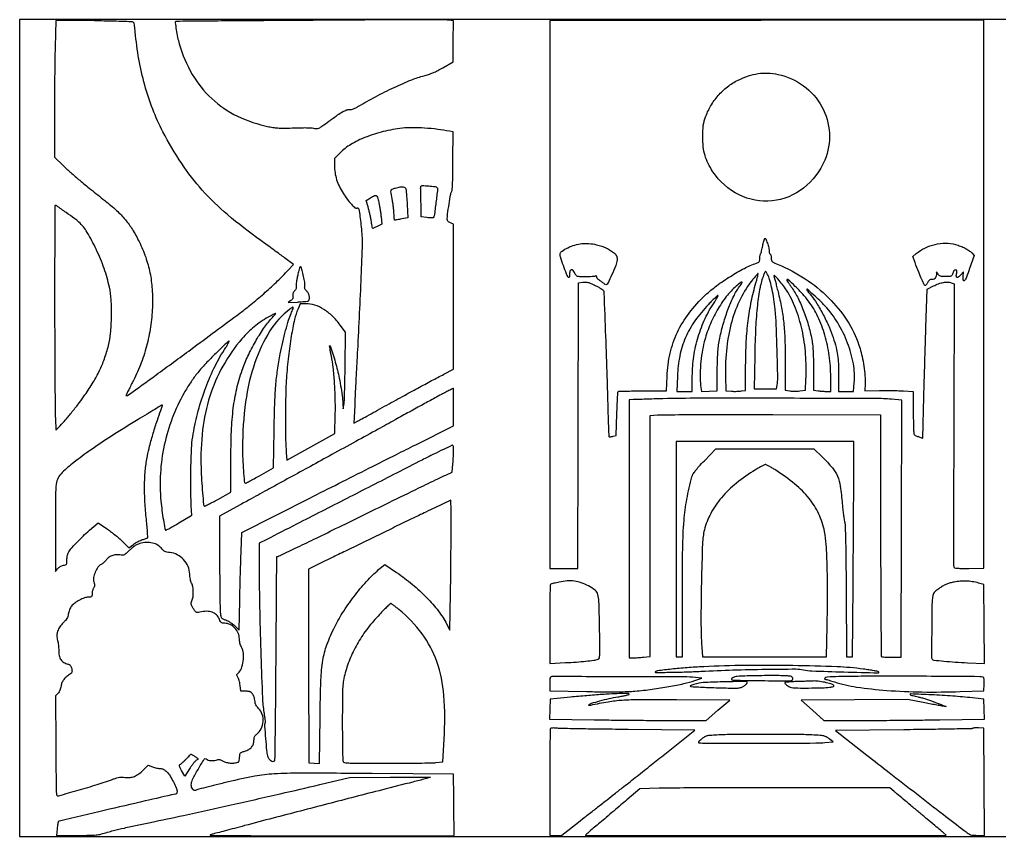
# Model space of a CAD drawing. Header units: millimetres. Extents: x 8 to 202, y 10 to 284.
# Drawn here: x 12.5 to 84.4, y 148 to 208 of the extents above; entities that cross this region are included whole.
import ezdxf

# ---------------------------------------------------------------- set-up
doc = ezdxf.new("R2010")
doc.units = ezdxf.units.MM
doc.layers.add('CUT', color=1, linetype='Continuous')
doc.layers.add('ENGRAVE', color=7, linetype='Continuous')

msp = doc.modelspace()

# ---------------------------------------------------------------- linework, layer by layer
at = {"layer": 'CUT'}
msp.add_lwpolyline([(12.5, 148), (122.5, 148), (122.5, 208), (12.5, 208)], close=True, dxfattribs=at)
at = {"layer": 'ENGRAVE'}
for points in [[(15.108, 205.965, 0.002771), (15.089, 204.994, 0.001126), (15.073, 203.672, 0.001114), (15.061, 202.25, 0.00142), (15.058, 200.939), (15.058, 197.893), (15.691, 197.288, 0.009164), (16.264, 196.76, 0.006753), (16.916, 196.196, 0.005422), (17.717, 195.538, 0.002629), (18.754, 194.713, -0.018341), (19.624, 193.975, -0.033674), (20.266, 193.303, -0.035883), (20.786, 192.582, -0.024323), (21.274, 191.696, -0.029431), (21.758, 190.54, -0.034658), (22.072, 189.396, -0.033732), (22.231, 188.194, -0.025492), (22.249, 186.862, -0.027977), (22.113, 185.424, -0.027638), (21.818, 184.005, -0.027691), (21.369, 182.629, -0.028346), (20.773, 181.323, 0.003344), (20.586, 180.961, 0.005737), (20.435, 180.656, 0.001493), (20.31, 180.394, 0.550497), (20.319, 180.379, 0.157768), (20.497, 180.436, 0.000454), (22.525, 181.904, 0.002187), (25.075, 183.772, 0.000793), (28.677, 186.443, 0.011796), (29.596, 187.161, 0.009746), (30.542, 187.968, 0.009855), (31.442, 188.799, 0.013262), (32.221, 189.588), (32.618, 190.012), (31.952, 190.505, 0.001521), (31.621, 190.747, 0.000594), (31.164, 191.08, 0.000588), (30.668, 191.439, 0.000731), (30.205, 191.772, -0.020015), (27.769, 193.673, -0.033933), (25.914, 195.474, -0.036224), (24.403, 197.421, -0.027155), (23.023, 199.758, -0.027431), (22.276, 201.413, -0.024969), (21.687, 203.191, -0.024047), (21.261, 205.087, -0.021354), (20.997, 207.091, 0.00784), (20.973, 207.322, 0.010287), (20.944, 207.533, 0.008039), (20.913, 207.707, 0.090492), (20.887, 207.772, 0.243459), (20.801, 207.824, 0.003949), (20.223, 207.855, 0.00656), (19.388, 207.883, 0.001552), (17.994, 207.906), (15.159, 207.945)], [(30.748, 207.921, 0.000204), (28.157, 207.903, 0.000338), (25.971, 207.885, 0.00001), (23.992, 207.868, 0.114262), (23.966, 207.861, 0.321038), (23.925, 207.784, 0.004727), (24.004, 207.243, 0.012649), (24.105, 206.691, 0.019275), (24.223, 206.218, 0.061248), (25.183, 203.975, 0.074488), (26.611, 202.194, 0.074557), (28.497, 200.91, 0.061508), (30.804, 200.131, 0.018841), (31.185, 200.067, 0.02061), (31.559, 200.035, 0.015324), (32.015, 200.028, 0.005144), (32.682, 200.046, -0.005153), (33.227, 200.06, -0.009999), (33.662, 200.058, -0.010329), (33.995, 200.044, -0.067644), (34.158, 200.01, 0.099513), (34.32, 199.988, 0.100794), (34.477, 200.03, 0.03928), (34.703, 200.166, 0.003873), (35.216, 200.539, -0.005701), (35.856, 200.999, -0.026554), (36.241, 201.241, -0.047658), (36.516, 201.361, -0.095573), (36.751, 201.39, 0.08039), (36.863, 201.401, 0.026661), (37.022, 201.452, 0.024659), (37.201, 201.53, 0.020335), (37.385, 201.631, -0.014707), (38.635, 202.335, -0.011875), (40.017, 203.02, -0.011766), (41.302, 203.582, -0.037238), (42.196, 203.873, 0.021385), (42.523, 203.968, 0.019078), (42.854, 204.095, 0.017502), (43.201, 204.257, 0.012632), (43.577, 204.46), (44.329, 204.894), (44.349, 206.398), (44.37, 207.902), (44.013, 207.951, 0.033559), (43.533, 207.984, 0.001067), (41.583, 207.984, 0.001), (38.321, 207.97, 0.000107)], [(65.563, 207.943), (51.426, 207.923), (51.426, 187.801), (51.426, 167.679), (52.462, 167.68), (53.497, 167.68), (53.517, 176.734, 0.000031), (53.524, 180.306, 0.000042), (53.53, 183.549, 0.000029), (53.535, 186.269, 0.00043), (53.536, 187.221), (53.536, 188.653), (53.863, 188.702, -0.041787), (54.06, 188.715, -0.05746), (54.236, 188.692, -0.039808), (54.445, 188.621, -0.010293), (54.769, 188.473, -0.010084), (54.993, 188.36, -0.014426), (55.186, 188.25, -0.010241), (55.34, 188.152, -0.171367), (55.376, 188.104, -0.066966), (55.407, 187.924, -0.00011), (55.525, 184.736, -0.001007), (55.628, 181.766, -0.002158), (55.693, 179.475, 0.002082), (55.716, 178.671, 0.003407), (55.742, 177.99, 0.000537), (55.771, 177.388, 0.263812), (55.79, 177.357, 0.142176), (55.821, 177.351, 0.015821), (55.893, 177.358, 0.018239), (55.98, 177.374, 0.013823), (56.075, 177.396), (56.312, 177.461), (56.361, 179.046, -0.002641), (56.383, 179.657, -0.004211), (56.41, 180.18, -0.001033), (56.437, 180.635, -0.183304), (56.457, 180.678, -0.190928), (56.5, 180.696, -0.000886), (57.003, 180.71, -0.003952), (57.577, 180.72, -0.002466), (58.25, 180.722), (59.998, 180.721), (60.044, 181.796, -0.04582), (60.273, 183.496, -0.053718), (60.804, 185.031, -0.052866), (61.659, 186.438, -0.042234), (62.85, 187.754, -0.028059), (63.684, 188.448, -0.019722), (64.692, 189.136, -0.019956), (65.721, 189.725, -0.036045), (66.611, 190.109, 0.03664), (66.734, 190.162, 0.112676), (66.803, 190.221, 0.118195), (66.837, 190.301, 0.042392), (66.848, 190.427, -0.025034), (66.853, 190.527, -0.020707), (66.868, 190.632, -0.021199), (66.89, 190.728, -0.051339), (66.916, 190.795, 0.046212), (66.947, 190.874, 0.008716), (66.989, 191.023, 0.009249), (67.031, 191.2, 0.00836), (67.068, 191.384, -0.011196), (67.106, 191.563, -0.014494), (67.148, 191.726, -0.012203), (67.191, 191.859, -0.113218), (67.223, 191.909, -0.535249), (67.289, 191.896, -0.015868), (67.408, 191.579, -0.022484), (67.508, 191.234, -0.059324), (67.538, 190.979, 0.044775), (67.544, 190.915, 0.045336), (67.561, 190.854, 0.049408), (67.586, 190.804, 0.115396), (67.615, 190.775, -0.15545), (67.645, 190.74, -0.037151), (67.669, 190.668, -0.034666), (67.686, 190.576, -0.028311), (67.692, 190.477, 0.08261), (67.718, 190.321, 0.146968), (67.793, 190.216, 0.057002), (67.963, 190.113, 0.00468), (68.438, 189.901, -0.047844), (70.414, 188.804, -0.05165), (72.091, 187.376, -0.053826), (73.382, 185.695, -0.061633), (74.215, 183.849, -0.025045), (74.365, 183.263, -0.014227), (74.491, 182.541, -0.014227), (74.574, 181.824, -0.029354), (74.59, 181.261), (74.574, 180.724), (75.64, 180.75, -0.005526), (76.101, 180.756, -0.004279), (76.602, 180.753, -0.004327), (77.07, 180.742, -0.01038), (77.417, 180.723), (78.127, 180.671), (78.127, 179.11, 0.002964), (78.131, 178.347, 0.011796), (78.148, 177.879, 0.011523), (78.173, 177.567, 0.22778), (78.223, 177.487, 0.045672), (78.328, 177.433, 0.006584), (78.553, 177.344, 0.001865), (78.8, 177.252, 0.387288), (78.822, 177.261, 0.105322), (78.824, 177.27, 0.000007), (78.845, 178.046, 0.00027), (78.867, 178.902, 0.000163), (78.892, 179.918, -0.000828), (78.925, 181.135, -0.000462), (78.968, 182.616, -0.000461), (79.014, 184.114, -0.000749), (79.056, 185.386), (79.154, 188.208), (79.604, 188.432, -0.028964), (79.987, 188.597, -0.041557), (80.344, 188.694, -0.048641), (80.657, 188.72, -0.088057), (80.91, 188.672), (81.122, 188.591), (81.097, 178.251, 0.000249), (81.09, 174.278, 0.000408), (81.088, 170.914, 0.000029), (81.088, 167.89, 0.058022), (81.1, 167.795, 0.272771), (81.158, 167.735, 0.044533), (81.325, 167.703, 0.022289), (81.624, 167.688, 0.003455), (82.216, 167.688), (83.306, 167.697), (83.306, 187.829), (83.306, 207.962), (81.503, 207.963, 0.000406), (80.26, 207.962, 0.000019), (76.076, 207.957, 0.000032), (71.109, 207.951, 0.000023)], [(68.19, 203.97, -0.108229), (70.063, 203.135, -0.109335), (71.407, 201.596, -0.110916), (71.964, 199.653, -0.114153), (71.628, 197.68, -0.127103), (70.065, 195.621, -0.142212), (67.764, 194.685, -0.143295), (65.333, 195.129, -0.129664), (63.413, 196.825, -0.031896), (63.058, 197.436, -0.045478), (62.831, 198.02, -0.04391), (62.708, 198.651, -0.027193), (62.67, 199.407, -0.008178), (62.68, 199.882, -0.022928), (62.707, 200.214, -0.029252), (62.76, 200.493, -0.022934), (62.848, 200.788, -0.047618), (63.245, 201.647, -0.047482), (63.797, 202.416, -0.047975), (64.478, 203.06, -0.050832), (65.257, 203.548, -0.032918), (66.013, 203.862, -0.046123), (66.723, 204.032, -0.047712), (67.434, 204.065, -0.038915)], [(40.607, 200.02, 0.030367), (39.204, 199.772, 0.035507), (37.914, 199.363, 0.039016), (36.824, 198.828, 0.065662), (36.023, 198.2), (35.62, 197.789), (35.62, 197.263, 0.03935), (35.661, 196.751, 0.036632), (35.781, 196.239, 0.035541), (35.979, 195.736, 0.032408), (36.252, 195.249, 0.016013), (36.568, 194.794, 0.026339), (36.867, 194.433, 0.02498), (37.123, 194.182, 0.280112), (37.258, 194.157, -0.103991), (37.302, 194.164, -0.098979), (37.346, 194.153, -0.096704), (37.384, 194.126, -0.094297), (37.408, 194.086, -0.060181), (37.442, 193.951, -0.001984), (37.51, 193.398, -0.003969), (37.579, 192.772, -0.003496), (37.642, 192.118, -0.031085), (37.656, 191.551, -0.000881), (37.564, 189.121, -0.001927), (37.447, 186.434, -0.001862), (37.308, 183.716, 0.000614), (37.246, 182.564, 0.000575), (37.186, 181.385, 0.000572), (37.135, 180.339, 0.001969), (37.105, 179.66), (37.054, 178.367), (37.315, 178.502, 0.006222), (37.49, 178.595, 0.000379), (38.007, 178.878, 0.000566), (38.623, 179.217, 0.000418), (39.303, 179.594, -0.000987), (40.61, 180.315, -0.001502), (41.749, 180.936, -0.001715), (42.755, 181.477, -0.002402), (43.657, 181.952), (44.367, 182.321), (44.367, 187.648), (44.367, 192.975), (44.137, 193.062, -0.0401), (44.032, 193.111, -0.081044), (43.961, 193.169, -0.098202), (43.921, 193.238, -0.08383), (43.907, 193.321, -0.032797), (43.932, 193.713, -0.005835), (44.037, 194.44, -0.003761), (44.159, 195.184, -0.075418), (44.231, 195.402, 0.101331), (44.274, 195.558, 0.006286), (44.3, 196.04, 0.007295), (44.318, 196.708, 0.002603), (44.325, 197.662), (44.329, 199.745), (44.06, 199.799, 0.019601), (43.204, 199.937, 0.014162), (42.241, 200.026, 0.014338), (41.321, 200.059, 0.030254)], [(40.864, 195.551, -0.036461), (40.883, 195.438, -0.003093), (40.909, 195.146, -0.004088), (40.936, 194.795, -0.003153), (40.959, 194.413), (41.012, 193.447), (40.567, 193.358, -0.002567), (40.392, 193.324, -0.00352), (40.233, 193.295, -0.002286), (40.101, 193.272, -0.041198), (40.058, 193.269, -0.347151), (40.032, 193.288, -0.020378), (40.012, 193.391, -0.023727), (39.998, 193.525, -0.014468), (39.994, 193.684, 0.019773), (39.986, 193.885, 0.008409), (39.96, 194.154, 0.008305), (39.923, 194.44, 0.010784), (39.879, 194.7, -0.005642), (39.778, 195.262, -0.097911), (39.783, 195.447, -0.232446), (39.866, 195.549, -0.049378), (40.09, 195.627, -0.014744), (40.454, 195.703, -0.068764), (40.668, 195.712, -0.145243), (40.794, 195.661, -0.165062)], [(43.148, 195.669, -0.228662), (43.19, 195.551, -0.00192), (43.073, 194.562, -0.002417), (42.949, 193.587, -0.165039), (42.876, 193.44, -0.199322), (42.846, 193.428, -0.008375), (42.725, 193.43, -0.013336), (42.58, 193.439, -0.008971), (42.414, 193.457), (41.988, 193.51), (41.977, 194.483, 0.001064), (41.971, 194.864, 0.001498), (41.965, 195.203, 0.000869), (41.958, 195.49, 0.020689), (41.953, 195.57, -0.031286), (41.95, 195.619, -0.026061), (41.954, 195.671, -0.02685), (41.962, 195.719, -0.062211), (41.975, 195.753, -0.290903), (42.066, 195.806, -0.008253), (42.542, 195.78, -0.010666), (43.008, 195.737, -0.16945)], [(38.873, 194.584, -0.01036), (38.923, 194.343, -0.006066), (38.973, 194.053, -0.006064), (39.015, 193.762, -0.010252), (39.043, 193.516), (39.094, 192.975), (38.769, 192.81, -0.008286), (38.643, 192.748, -0.013235), (38.533, 192.7, -0.007033), (38.441, 192.664, -0.303229), (38.421, 192.669, -0.140643), (38.41, 192.69, -0.001709), (38.38, 192.847, -0.004936), (38.348, 193.029, -0.003189), (38.314, 193.24, 0.010641), (38.272, 193.484, 0.006867), (38.212, 193.764, 0.006903), (38.147, 194.036, 0.012918), (38.085, 194.254), (37.94, 194.721), (38.257, 194.913, -0.022903), (38.552, 195.072, -0.239781), (38.685, 195.07, -0.200943), (38.775, 194.959, -0.01596)], [(15.072, 186.958, 0.000548), (15.08, 184.066, 0.000773), (15.093, 181.488, 0.000444), (15.11, 179.312, 0.010801), (15.128, 178.706), (15.173, 177.839), (15.489, 178.169, 0.015888), (15.872, 178.595, 0.006332), (16.372, 179.203, 0.006371), (16.879, 179.853, 0.009959), (17.297, 180.426, 0.015987), (17.91, 181.365, 0.025169), (18.368, 182.212, 0.026255), (18.725, 183.073, 0.019624), (19.03, 184.055, 0.044231), (19.185, 184.939, 0.017494), (19.247, 186.174, 0.017604), (19.222, 187.421, 0.039777), (19.095, 188.356, 0.032033), (18.71, 189.705, 0.024417), (18.124, 191.125, 0.024473), (17.461, 192.372, 0.071725), (16.849, 193.126, 0.028793), (16.548, 193.374, 0.004414), (15.917, 193.827, 0.001389), (15.228, 194.309, 0.153228), (15.122, 194.343, 0.412161), (15.098, 194.318, 0.000066), (15.083, 192.173, 0.001277), (15.073, 189.79, 0.000765)], [(54.862, 191.465, -0.022469), (55.253, 191.354, -0.02995), (55.596, 191.216, -0.031953), (55.901, 191.047, -0.032656), (56.18, 190.842, -0.120833), (56.346, 190.615, -0.130392), (56.382, 190.343, -0.063375), (56.278, 189.942, -0.01116), (55.972, 189.225, -0.002976), (55.733, 188.707, -0.057931), (55.64, 188.557, -0.275261), (55.559, 188.527, -0.137808), (55.457, 188.576, 0.014838), (55.382, 188.638, 0.007614), (55.285, 188.711, 0.00756), (55.182, 188.784, 0.011301), (55.09, 188.844, -0.037041), (55.009, 188.903, -0.040967), (54.94, 188.972, -0.044944), (54.893, 189.039, -0.131645), (54.879, 189.093, 0.070388), (54.872, 189.137, 0.16846), (54.854, 189.163, 0.197628), (54.825, 189.17, 0.099137), (54.79, 189.157, -0.115112), (54.727, 189.135, -0.007626), (54.534, 189.12, -0.010702), (54.301, 189.11, -0.007783), (54.042, 189.108, -0.005671), (53.641, 189.116, -0.053465), (53.47, 189.14, -0.131134), (53.374, 189.193, -0.099632), (53.306, 189.293, 0.049395), (53.159, 189.558, 0.295066), (53.02, 189.616, 0.305437), (52.914, 189.513, 0.051131), (52.884, 189.216, -0.107265), (52.851, 189.067, -0.595358), (52.789, 189.062, -0.049022), (52.666, 189.305, -0.004618), (52.431, 189.928, -0.011305), (52.213, 190.566, -0.140036), (52.206, 190.82, -0.193529), (52.338, 191.001, -0.02529), (52.765, 191.237, -0.038833), (53.28, 191.441, -0.047929), (53.786, 191.546, -0.047578), (54.305, 191.553, -0.037407)], [(81.234, 191.476, -0.025687), (81.594, 191.36, -0.028893), (81.925, 191.211, -0.031365), (82.207, 191.042, -0.053849), (82.414, 190.863), (82.596, 190.668), (82.26, 189.705, -0.00814), (82.027, 189.07, -0.079511), (81.884, 188.824, -0.64951), (81.805, 188.845, -0.053882), (81.792, 189.133), (81.814, 189.471), (81.624, 189.26, -0.029262), (81.456, 189.094, -0.184784), (81.346, 189.054, -0.384475), (81.288, 189.107, -0.072363), (81.296, 189.263, 0.057311), (81.318, 189.522, 0.370462), (81.236, 189.612, 0.305622), (81.115, 189.55, 0.051784), (81.008, 189.298, -0.08946), (80.96, 189.205, -0.146845), (80.889, 189.154, -0.072866), (80.766, 189.131, -0.010569), (80.509, 189.125, -0.013703), (80.265, 189.132, -0.060351), (80.123, 189.157, -0.096194), (80.026, 189.209, -0.070665), (79.943, 189.298), (79.823, 189.471), (79.819, 189.269, -0.084663), (79.788, 189.111, -0.109019), (79.708, 188.986, -0.121178), (79.59, 188.916, -0.12235), (79.454, 188.909, 0.123028), (79.387, 188.905, 0.089793), (79.32, 188.871, 0.068622), (79.255, 188.805, 0.036716), (79.194, 188.709, -0.018396), (79.142, 188.62, -0.02282), (79.087, 188.542, -0.021976), (79.036, 188.482, -0.133531), (79.002, 188.46, -0.373148), (78.939, 188.488, -0.004937), (78.748, 188.909, -0.010411), (78.522, 189.448, -0.004971), (78.254, 190.149), (78.088, 190.597), (78.341, 190.809, -0.062848), (78.977, 191.22, -0.055427), (79.722, 191.481, -0.055853), (80.5, 191.571, -0.066203)], [(32.938, 189.292, 0.010597), (32.875, 189.01, 0.013128), (32.828, 188.744, 0.011486), (32.8, 188.521, 0.089533), (32.808, 188.417, -0.075161), (32.817, 188.332, -0.071112), (32.801, 188.247, -0.063432), (32.759, 188.161, -0.043159), (32.692, 188.076, 0.045407), (32.624, 187.989, 0.063077), (32.581, 187.899, 0.067007), (32.563, 187.805, 0.060566), (32.57, 187.707, -0.058285), (32.577, 187.606, -0.091498), (32.557, 187.52, -0.083154), (32.507, 187.442, -0.040887), (32.42, 187.361), (32.232, 187.214), (32.909, 187.255, 0.003225), (33.176, 187.273, 0.004386), (33.416, 187.293, 0.002942), (33.617, 187.313, 0.048937), (33.683, 187.326, 0.275862), (33.771, 187.424, 0.081408), (33.778, 187.635, 0.069868), (33.713, 187.873, 0.102323), (33.588, 188.05, -0.035624), (33.503, 188.142, -0.07073), (33.453, 188.228, -0.084816), (33.433, 188.313, -0.074933), (33.442, 188.404, 0.097381), (33.452, 188.592, 0.010418), (33.38, 189.026, 0.013879), (33.284, 189.476, 0.028691), (33.179, 189.819, 0.27073), (33.136, 189.854, 0.337363), (33.092, 189.831, 0.042216), (33.036, 189.674, 0.004304)], [(66.338, 188.906, 0.055492), (65.435, 187.494, 0.04584), (64.794, 185.826, 0.041857), (64.425, 183.919, 0.032059), (64.332, 181.798), (64.354, 180.724), (64.776, 180.699, 0.012493), (64.96, 180.693, 0.009168), (65.164, 180.695, 0.009275), (65.358, 180.705, 0.02027), (65.505, 180.72), (65.812, 180.766), (65.816, 182.586, -0.012086), (65.863, 184.351, -0.01833), (65.997, 185.88, -0.020089), (66.229, 187.283, -0.020086), (66.573, 188.663, 0.004575), (66.644, 188.914, 0.007319), (66.699, 189.129, 0.002423), (66.743, 189.315, 0.258733), (66.736, 189.339, 0.421778), (66.717, 189.339, 0.003982), (66.608, 189.223, 0.00999), (66.482, 189.08, 0.005946)], [(67.134, 189.221, 0.048138), (66.87, 188.312, 0.019182), (66.678, 187.026, 0.015586), (66.549, 185.383, 0.008119), (66.485, 183.328), (66.449, 180.868), (67.262, 180.872), (68.076, 180.877), (68.125, 181.141, 0.051398), (68.172, 181.711, 0.002093), (68.123, 183.775, 0.003671), (68.052, 185.775, 0.018071), (67.963, 186.9, 0.011812), (67.858, 187.652, 0.015411), (67.725, 188.334, 0.016918), (67.575, 188.902, 0.046435), (67.42, 189.286, 0.011409), (67.32, 189.469, 0.328731), (67.274, 189.489, 0.239768), (67.229, 189.452, 0.007071)], [(65.129, 188.418, 0.050281), (64.395, 187.648, 0.034845), (63.723, 186.649, 0.033408), (63.167, 185.512, 0.034887), (62.776, 184.328, 0.023552), (62.614, 183.536, 0.017808), (62.509, 182.656, 0.018141), (62.469, 181.807, 0.033813), (62.508, 181.121), (62.563, 180.679), (63.139, 180.701), (63.715, 180.724), (63.733, 182.258, -0.004459), (63.75, 183.072, -0.012231), (63.781, 183.646, -0.016031), (63.834, 184.12, -0.015144), (63.918, 184.599, -0.019442), (64.19, 185.7, -0.020581), (64.542, 186.755, -0.022031), (64.94, 187.678, -0.042902), (65.351, 188.367, 0.006696), (65.566, 188.676, 0.526631), (65.548, 188.723, 0.233976), (65.468, 188.704, 0.004327)], [(67.886, 189.164, -0.016125), (67.917, 189.061, -0.001074), (67.997, 188.762, -0.001549), (68.091, 188.406, -0.001158), (68.192, 188.013, -0.016215), (68.451, 186.833, -0.020306), (68.612, 185.725, -0.017419), (68.697, 184.48, -0.008065), (68.725, 182.859), (68.728, 180.774), (69.057, 180.725, 0.025234), (69.212, 180.709, 0.012619), (69.409, 180.705, 0.012495), (69.614, 180.71, 0.018012), (69.795, 180.726), (70.204, 180.777), (70.243, 181.556, 0.031641), (70.219, 183.417, 0.034787), (69.958, 185.201, 0.037237), (69.479, 186.806, 0.053314), (68.807, 188.128, 0.019715), (68.514, 188.541, 0.017721), (68.179, 188.945, 0.027526), (67.932, 189.194, 0.773484)], [(68.843, 188.866, 0.142792), (68.851, 188.838, 0.001938), (68.947, 188.688, 0.005308), (69.062, 188.515, 0.003443), (69.198, 188.317, -0.038376), (69.664, 187.529, -0.023427), (70.095, 186.537, -0.02253), (70.452, 185.45, -0.024787), (70.698, 184.368, -0.024083), (70.739, 184.04, -0.007226), (70.771, 183.536, -0.006801), (70.792, 182.937, -0.005305), (70.799, 182.285), (70.799, 180.778), (71.136, 180.732, 0.009601), (71.287, 180.714, 0.006253), (71.461, 180.699, 0.006289), (71.631, 180.689, 0.011912), (71.769, 180.685), (72.065, 180.685), (72.065, 181.746, 0.034316), (71.957, 183.315, 0.036666), (71.636, 184.82, 0.038744), (71.123, 186.178, 0.051466), (70.443, 187.308, 0.023788), (70.009, 187.831, 0.014837), (69.455, 188.404, 0.008854), (68.925, 188.902, 0.650645)], [(70.301, 188.168, 0.153464), (70.311, 188.136, 0.005473), (70.389, 188.027, 0.009649), (70.485, 187.899, 0.00656), (70.6, 187.758, -0.03582), (71.037, 187.151, -0.016931), (71.516, 186.313, -0.016898), (71.948, 185.421, -0.027814), (72.245, 184.637, -0.013177), (72.452, 183.916, -0.027596), (72.567, 183.345, -0.025647), (72.622, 182.738, -0.009918), (72.64, 181.894), (72.641, 180.685), (73.19, 180.685), (73.739, 180.685), (73.792, 181.318, 0.065572), (73.725, 182.722, 0.046377), (73.301, 184.243, 0.044968), (72.583, 185.714, 0.050769), (71.637, 186.97, 0.013969), (71.255, 187.36, 0.009295), (70.796, 187.787, 0.003374), (70.343, 188.188, 0.643845)], [(32.945, 186.754, 0.046186), (32.691, 185.971, 0.014098), (32.451, 184.746, 0.01311), (32.244, 183.27, 0.009993), (32.093, 181.645, 0.013802), (32.043, 180.545, 0.003888), (32.026, 178.829, 0.003622), (32.035, 177.128, 0.018307), (32.082, 176.18), (32.129, 175.627), (33.894, 176.608), (35.659, 177.59), (35.682, 178.965, 0.010007), (35.678, 180.19, 0.010874), (35.624, 181.379, 0.011653), (35.528, 182.447, 0.022791), (35.393, 183.291, -0.004195), (35.337, 183.571, -0.006687), (35.295, 183.811, -0.002125), (35.262, 184.018, -0.238856), (35.27, 184.044, -0.559381), (35.308, 184.035, -0.001674), (35.498, 183.45, -0.006987), (35.683, 182.84, -0.008147), (35.842, 182.255, -0.014828), (35.974, 181.663, -0.007896), (36.104, 180.922, -0.007534), (36.207, 180.211, -0.025962), (36.242, 179.746), (36.25, 179.419), (36.315, 179.688, 0.050273), (36.342, 179.88, 0.001813), (36.368, 180.623, 0.003315), (36.39, 181.502, 0.002316), (36.403, 182.493), (36.426, 185.029), (36.039, 185.561, 0.042782), (35.469, 186.218, 0.05364), (34.834, 186.715, 0.05952), (34.171, 187.025, 0.079857), (33.517, 187.13), (33.107, 187.13)], [(63.079, 187.073, 0.038556), (62.092, 185.873, 0.050735), (61.401, 184.636, 0.051632), (60.982, 183.304, 0.042067), (60.806, 181.817), (60.767, 180.685), (61.333, 180.685), (61.899, 180.685), (61.9, 181.817, -0.037252), (62.009, 183.261, -0.03559), (62.332, 184.696, -0.035966), (62.85, 186.055, -0.040146), (63.542, 187.274, 0.009396), (63.66, 187.455, 0.017305), (63.747, 187.606, 0.01417), (63.806, 187.724, 0.54756), (63.793, 187.744, 0.187732), (63.748, 187.727, 0.003191), (63.555, 187.547, 0.007672), (63.331, 187.33, 0.00497)], [(30.745, 186.134, 0.021362), (30.212, 185.804, 0.024038), (29.729, 185.443, 0.023493), (29.274, 185.029, 0.018759), (28.823, 184.543, 0.050108), (27.432, 182.554, 0.05087), (26.472, 180.338, 0.047997), (25.941, 177.858, 0.036661), (25.825, 175.084, 0.006823), (25.867, 174.157, 0.006907), (25.934, 173.236, 0.002367), (26.012, 172.385, 0.168236), (26.07, 172.257, 0.329222), (26.093, 172.253, 0.001027), (26.37, 172.393, 0.00497), (26.686, 172.557, 0.003021), (27.056, 172.756), (28.017, 173.281), (28.016, 175.583, -0.00976), (28.058, 177.775, -0.02118), (28.194, 179.453, -0.026038), (28.446, 180.873, -0.026885), (28.842, 182.244, -0.025393), (29.261, 183.275, -0.020308), (29.811, 184.339, -0.020803), (30.419, 185.31, -0.036602), (31.01, 186.05, 0.006253), (31.128, 186.181, 0.010357), (31.225, 186.296, 0.004243), (31.303, 186.393, 0.37905), (31.302, 186.411, 0.31985), (31.283, 186.414, 0.00227), (31.129, 186.338, 0.007404), (30.952, 186.247, 0.004539)], [(32.352, 186.735, 0.09264), (30.883, 185.135, 0.057209), (29.784, 182.82, 0.048669), (29.097, 179.915, 0.033645), (28.87, 176.542, 0.009674), (28.885, 175.723, 0.008668), (28.933, 174.874, 0.003397), (28.996, 174.083, 0.176443), (29.06, 173.946, 0.325488), (29.089, 173.942, 0.00144), (29.386, 174.095, 0.005888), (29.725, 174.276, 0.00359), (30.122, 174.498), (31.151, 175.083), (31.191, 177.827, -0.00455), (31.236, 179.723, -0.011622), (31.313, 181.096, -0.014712), (31.44, 182.256, -0.013268), (31.638, 183.448, -0.009217), (31.82, 184.307, -0.008889), (32.037, 185.17, -0.008977), (32.256, 185.926, -0.029223), (32.438, 186.414, 0.005488), (32.585, 186.757, 0.165632), (32.591, 186.849, 0.507426), (32.543, 186.868, 0.018477)], [(26.811, 183.39, 0.01088), (26.079, 182.634, 0.01924), (25.515, 181.975, 0.021092), (25.038, 181.319, 0.016948), (24.581, 180.577, 0.038977), (23.708, 178.721, 0.037794), (23.122, 176.732, 0.037802), (22.842, 174.679, 0.039033), (22.879, 172.629, 0.007957), (22.957, 171.937, 0.007897), (23.057, 171.245, 0.003231), (23.163, 170.614, 0.154428), (23.222, 170.501, 0.329854), (23.252, 170.496, 0.001772), (23.524, 170.642, 0.006556), (23.837, 170.817, 0.004), (24.202, 171.031), (25.147, 171.596), (25.109, 172.285, -0.012129), (25.069, 173.54, -0.006896), (25.08, 175.059, -0.006357), (25.127, 176.491, -0.02671), (25.212, 177.348, -0.025595), (25.565, 179.051, -0.023093), (26.099, 180.77, -0.023769), (26.766, 182.371, -0.0338), (27.518, 183.715, 0.007325), (27.677, 183.966, 0.013166), (27.798, 184.176, 0.008194), (27.886, 184.346, 0.557301), (27.872, 184.368, 0.18669), (27.823, 184.35, 0.001655), (27.53, 184.081, 0.005412), (27.195, 183.765, 0.003432)], [(43.485, 180.467, 0.003005), (43.005, 180.209, 0.000567), (42.134, 179.733, 0.000606), (41.116, 179.175, 0.000555), (40.07, 178.597, -0.000551), (38.829, 177.912, -0.000242), (37.184, 177.008, -0.00024), (35.439, 176.05, -0.000321), (33.855, 175.183, 0.00019), (32.349, 174.359, 0.000187), (30.837, 173.531, 0.000184), (29.513, 172.804, 0.000722), (28.697, 172.354), (27.183, 171.517), (27.188, 168.141, 0.001382), (27.194, 166.82, 0.001963), (27.207, 165.646, 0.001098), (27.224, 164.654, 0.028627), (27.245, 164.387, 0.018155), (27.285, 164.154, 0.116797), (27.335, 164.046, 0.123775), (27.427, 163.976, 0.021409), (27.634, 163.897, -0.042517), (27.789, 163.831, -0.022647), (27.968, 163.724, -0.022165), (28.145, 163.596, -0.028796), (28.294, 163.463), (28.615, 163.142), (28.666, 165.334, -0.000658), (28.689, 166.276, -0.000521), (28.716, 167.294, -0.000527), (28.743, 168.238, -0.001319), (28.765, 168.927), (28.814, 170.327), (33.809, 172.852, -0.000226), (35.926, 173.921, -0.000193), (38.154, 175.043, -0.000195), (40.179, 176.062, -0.00056), (41.586, 176.767), (44.367, 178.156), (44.367, 179.536, 0.001303), (44.366, 180.065, 0.002176), (44.361, 180.51, 0.000191), (44.356, 180.907, 0.429452), (44.348, 180.914, 0.103239), (44.333, 180.91, 0.000154), (44.086, 180.782, 0.001247), (43.81, 180.638, 0.000769)], [(59.405, 180.14, 0.000116), (58.782, 180.121, 0.00015), (58.21, 180.103, 0.000113), (57.731, 180.089, 0.001342), (57.545, 180.082), (57.257, 180.072), (57.257, 170.596), (57.257, 161.12), (57.553, 161.12, 0.011531), (57.699, 161.124, 0.004509), (57.9, 161.135, 0.004461), (58.118, 161.151, 0.005536), (58.32, 161.169), (58.792, 161.219), (58.792, 170.063), (58.792, 178.908), (59.348, 178.956, -0.02072), (59.763, 178.975, -0.000347), (62.062, 178.984, -0.000893), (64.738, 178.987, -0.000594), (67.807, 178.982), (75.71, 178.959), (75.725, 170.108, 0.000516), (75.734, 166.71, 0.000853), (75.75, 163.842, 0.000042), (75.768, 161.256, 0.196503), (75.788, 161.208, 0.177263), (75.83, 161.188, 0.005135), (76.03, 161.173, 0.009762), (76.268, 161.162, 0.006499), (76.541, 161.159), (77.244, 161.159), (77.264, 170.605), (77.283, 180.051), (76.535, 180.114, 0.020546), (75.349, 180.166, 0.000317), (68.515, 180.181, 0.0007), (62.076, 180.181, 0.007135)], [(21.196, 178.623, 0.005512), (19.254, 177.408, 0.010104), (17.703, 176.37, 0.012289), (16.493, 175.478, 0.027209), (15.627, 174.727, 0.081504), (15.331, 174.331, 0.0903), (15.192, 173.874, 0.027714), (15.142, 173.068, 0.001523), (15.134, 170.536), (15.134, 167.468), (15.291, 167.667, -0.055232), (15.372, 167.749, -0.037615), (15.479, 167.824, -0.037254), (15.598, 167.882, -0.04974), (15.713, 167.916, 0.028815), (15.873, 167.956, 0.170301), (15.941, 168.007, 0.134152), (15.972, 168.095, 0.015493), (15.978, 168.308, -0.02242), (15.985, 168.451, -0.020059), (16.004, 168.598, -0.020536), (16.032, 168.729, -0.057209), (16.066, 168.817, -0.055773), (16.266, 169.115, -0.012361), (16.675, 169.574, -0.013224), (17.157, 170.061, -0.016277), (17.632, 170.489), (18.265, 171.022), (18.944, 170.563, -0.012659), (19.237, 170.354, -0.00891), (19.556, 170.104, -0.008999), (19.852, 169.855, -0.018607), (20.073, 169.648), (20.524, 169.192), (20.863, 169.45, -0.024065), (21.016, 169.556, -0.017178), (21.197, 169.66, -0.017401), (21.377, 169.747, -0.035131), (21.525, 169.801, 0.007937), (21.652, 169.839, 0.01023), (21.768, 169.879, 0.008241), (21.863, 169.915, 0.0838), (21.899, 169.937, 0.23279), (21.917, 169.981, 0.001572), (21.89, 170.397, 0.005677), (21.852, 170.878, 0.003545), (21.798, 171.44, -0.013404), (21.698, 172.723, -0.017459), (21.68, 173.9, -0.019087), (21.741, 174.977, -0.024729), (21.884, 175.956, -0.016656), (22.05, 176.672, -0.006974), (22.319, 177.626, -0.006997), (22.616, 178.576, -0.015741), (22.874, 179.285, 0.010896), (22.932, 179.439, 0.019781), (22.971, 179.568, 0.017021), (22.993, 179.666, 0.502637), (22.978, 179.682, 0.108376), (22.937, 179.668, 0.000307), (22.431, 179.369, 0.001813), (21.862, 179.027, 0.001129)], [(60.71, 169.1), (60.71, 161.197), (60.94, 161.197), (61.17, 161.197), (61.17, 165.679, -0.003585), (61.195, 169.173, -0.016344), (61.291, 171.204, -0.02537), (61.495, 172.763, -0.020108), (61.868, 174.421, -0.074681), (61.949, 174.607, -0.02555), (62.118, 174.849, -0.018214), (62.383, 175.164, -0.006398), (62.784, 175.597), (63.621, 176.476), (67.225, 176.476), (70.828, 176.476), (71.436, 175.876, -0.022382), (72.182, 175.071, -0.07451), (72.56, 174.459, -0.066011), (72.766, 173.724, -0.015056), (72.91, 172.437, 0.005656), (72.947, 172.033, 0.006247), (72.993, 171.643, 0.005841), (73.039, 171.311, 0.031615), (73.078, 171.133, -0.061934), (73.121, 170.856, -0.002025), (73.152, 169.73, -0.003102), (73.177, 168.204, -0.001087), (73.195, 166.012), (73.225, 161.197), (73.438, 161.197), (73.651, 161.197), (73.702, 166.434, 0.000431), (73.722, 168.634, 0.000387), (73.738, 170.915, 0.000388), (73.75, 172.962, 0.001219), (73.753, 174.336), (73.753, 177.003), (67.231, 177.003), (60.71, 177.003)], [(42.062, 175.649, 0.000272), (40.184, 174.69, 0.000044), (36.522, 172.819, 0.000048), (32.841, 170.937, 0.000199), (30.614, 169.797), (30.096, 169.532), (30.099, 167.263, 0.004938), (30.13, 164.485, 0.003119), (30.219, 161.244, 0.00193), (30.333, 158.184, 0.029473), (30.439, 157.13, -0.006308), (30.481, 156.844, -0.008841), (30.511, 156.588, -0.005772), (30.53, 156.373, -0.108522), (30.52, 156.306, 0.10674), (30.492, 156.108, 0.002604), (30.56, 155.182, 0.004877), (30.638, 154.3, 0.041203), (30.71, 153.908, 0.083995), (30.8, 153.712, 0.096402), (30.946, 153.567, 0.127815), (31.103, 153.513, 0.219641), (31.231, 153.56, 0.195359), (31.254, 153.613, 0.000071), (31.283, 155.788, 0.001111), (31.311, 158.207, 0.000674), (31.333, 161.069, -0.000116), (31.353, 163.929, -0.000192), (31.37, 166.34, -0.000003), (31.387, 168.527, -0.111641), (31.391, 168.543, -0.183467), (31.399, 168.551, -0.03712), (31.417, 168.557, -0.034656), (31.441, 168.561, -0.026402), (31.468, 168.563, 0.112657), (31.52, 168.575, 0.000088), (32.741, 169.163, 0.000981), (34.103, 169.822, 0.0006), (35.707, 170.606, -0.000087), (39.644, 172.533, -0.000452), (41.821, 173.596, -0.000597), (43.204, 174.267, -0.005686), (43.799, 174.547), (44.266, 174.76), (44.317, 175.356, 0.007398), (44.354, 175.899, 0.015543), (44.364, 176.322, 0.011929), (44.354, 176.643, 0.245268), (44.306, 176.724, 0.254728), (44.257, 176.727, 0.000674), (43.622, 176.424, 0.003785), (42.904, 176.073, 0.002323)], [(66.534, 174.927, 0.034651), (65.143, 173.954, 0.046621), (64.043, 172.881, 0.051832), (63.253, 171.729, 0.064558), (62.785, 170.519, 0.05115), (62.647, 169.517, 0.003495), (62.565, 166.645, 0.00533), (62.534, 163.781, 0.01773), (62.601, 161.899), (62.651, 161.197), (67.196, 161.197), (71.741, 161.197), (71.799, 163.48, 0.005673), (71.83, 165.724, 0.007593), (71.805, 167.76, 0.00765), (71.732, 169.439, 0.036069), (71.607, 170.394, 0.058477), (71.183, 171.678, 0.059093), (70.474, 172.823, 0.052294), (69.435, 173.88, 0.03225), (68.02, 174.901, 0.005796), (67.761, 175.059, 0.008357), (67.528, 175.193, 0.004906), (67.33, 175.3, 0.121693), (67.27, 175.315, 0.116708), (67.211, 175.3, 0.004985), (67.016, 175.201, 0.00831), (66.788, 175.075, 0.005799)], [(42.986, 172.136, 0.001937), (42.341, 171.829, 0.000471), (41.278, 171.317, 0.000483), (40.061, 170.728, 0.00048), (38.843, 170.136, -0.000094), (37.632, 169.546, -0.000097), (36.436, 168.964, -0.000094), (35.401, 168.46, -0.000423), (34.797, 168.167), (33.704, 167.639), (33.722, 160.524), (33.74, 153.409), (34.137, 153.386), (34.534, 153.363), (34.568, 156.762, -0.00576), (34.626, 159.483, -0.031901), (34.768, 160.939, -0.049013), (35.067, 162.072, -0.026367), (35.643, 163.399, -0.028545), (36.303, 164.555, -0.021154), (37.156, 165.753, -0.021414), (38.087, 166.85, -0.034061), (38.982, 167.695), (39.313, 167.967), (40.187, 167.378, -0.025035), (41.342, 166.511, -0.026092), (42.389, 165.545, -0.027791), (43.253, 164.554, -0.045266), (43.856, 163.615), (44.097, 163.153), (44.155, 167.182, 0.000676), (44.176, 168.779, 0.000873), (44.19, 170.245, 0.000659), (44.199, 171.474, 0.007733), (44.194, 171.953), (44.175, 172.696)], [(21.321, 169.512, 0.038011), (21.132, 169.438, 0.032674), (20.946, 169.332, 0.02961), (20.759, 169.192, 0.021061), (20.566, 169.015, -0.009972), (20.323, 168.781, -0.076237), (20.192, 168.692, -0.114073), (20.062, 168.664, -0.033931), (19.859, 168.681, 0.064221), (19.563, 168.687, 0.064115), (19.274, 168.618, 0.067668), (19.026, 168.483, 0.089413), (18.85, 168.297, -0.041337), (18.783, 168.211, -0.024499), (18.69, 168.12, -0.024407), (18.588, 168.037, -0.038186), (18.492, 167.978, 0.116089), (18.249, 167.77, 0.058917), (18.051, 167.418, 0.05853), (17.938, 167.024, 0.106107), (17.955, 166.692, -0.020213), (17.991, 166.529, -0.059232), (17.998, 166.414, -0.078715), (17.978, 166.321, -0.060108), (17.928, 166.228, 0.058542), (17.887, 166.151, 0.029034), (17.852, 166.045, 0.028349), (17.828, 165.929, 0.036928), (17.82, 165.822, -0.025338), (17.812, 165.673, -0.173727), (17.781, 165.609, -0.172225), (17.716, 165.578, -0.024809), (17.566, 165.57, 0.084806), (17.268, 165.519, 0.036284), (16.896, 165.357, 0.036314), (16.547, 165.14, 0.072756), (16.314, 164.913, 0.040206), (16.236, 164.791, 0.024717), (16.163, 164.636, 0.024711), (16.105, 164.475, 0.039987), (16.075, 164.333, -0.041906), (16.036, 164.16, -0.056363), (15.972, 164.012, -0.048132), (15.868, 163.867, -0.021618), (15.705, 163.697, 0.052328), (15.449, 163.393, 0.072192), (15.293, 163.071, 0.077333), (15.241, 162.737, 0.071674), (15.291, 162.393, -0.029861), (15.326, 162.244, -0.014859), (15.353, 162.051, -0.014694), (15.369, 161.849, -0.020907), (15.37, 161.669, 0.058634), (15.402, 161.284, 0.098726), (15.527, 160.986, 0.109423), (15.746, 160.779, 0.084994), (16.052, 160.66, -0.187107), (16.218, 160.553, -0.092841), (16.328, 160.323, -0.098554), (16.343, 160.081, -0.233545), (16.244, 159.934, 0.039975), (15.966, 159.744, 0.055402), (15.753, 159.53, 0.062148), (15.611, 159.296, 0.07449), (15.542, 159.049, -0.033529), (15.512, 158.894, -0.033556), (15.461, 158.744, -0.035416), (15.395, 158.612, -0.053537), (15.318, 158.509), (15.138, 158.315), (15.155, 154.698, 0.001304), (15.166, 153.308, 0.00213), (15.182, 152.129, 0.00026), (15.202, 151.08, 0.193893), (15.223, 151.031, 0.270318), (15.376, 150.991, 0.001685), (16.797, 151.391, 0.007177), (18.2, 151.812, 0.011281), (19.391, 152.219, -0.017852), (19.636, 152.299, -0.035591), (19.836, 152.341, -0.038995), (20.028, 152.353, -0.026539), (20.245, 152.337, 0.055677), (20.608, 152.333, 0.071488), (20.931, 152.412, 0.063809), (21.246, 152.588, 0.034492), (21.584, 152.877), (21.933, 153.221), (22.265, 153.104, 0.02008), (22.41, 153.059, 0.015191), (22.572, 153.022, 0.015426), (22.727, 152.995, 0.034117), (22.847, 152.987, -0.13158), (23.078, 152.925, -0.07013), (23.312, 152.742, -0.051385), (23.551, 152.438, -0.024775), (23.794, 152.006, -0.011607), (23.996, 151.575, -0.063878), (24.069, 151.33, -0.168774), (24.045, 151.189, -0.213869), (23.94, 151.11, 0.001926), (21.72, 150.603, 0.000798), (18.722, 149.902, 0.000034), (15.418, 149.123, 0.145467), (15.355, 149.086, 0.136796), (15.333, 149.047, 0.007901), (15.305, 148.91, 0.011544), (15.278, 148.744, 0.008199), (15.255, 148.556), (15.203, 148.077), (16.712, 148.077, 0.002997), (17.666, 148.082, 0.022671), (18.116, 148.108, 0.035976), (18.476, 148.172, 0.014268), (18.96, 148.308, -0.016493), (19.388, 148.427, -0.002979), (20.192, 148.617, -0.003209), (21.137, 148.827, -0.002901), (22.116, 149.033, 0.003437), (24.548, 149.546, 0.001204), (28.036, 150.317, 0.001232), (31.64, 151.132, 0.00232), (34.546, 151.81), (36.733, 152.331), (39.721, 152.355, -0.001106), (40.865, 152.361, -0.001878), (41.822, 152.361, -0.000203), (42.668, 152.358, -0.666442), (42.674, 152.343, -0.130244), (42.642, 152.324, -0.000674), (42.278, 152.225, -0.00294), (41.861, 152.115, -0.001852), (41.374, 151.991, 0.001693), (39.144, 151.424, 0.000329), (35.125, 150.385, 0.000317), (31.111, 149.342, 0.001894), (29.022, 148.79, -0.00041), (28.278, 148.591, -0.000538), (27.598, 148.41, -0.000392), (27.028, 148.26, -0.005114), (26.816, 148.206, 0.012118), (26.691, 148.173, 0.019076), (26.586, 148.138, 0.013803), (26.503, 148.104, 0.29691), (26.49, 148.083, 0.413154), (26.508, 148.065, 0.000024), (29.121, 148.056, 0.000779), (32.013, 148.051, 0.000467), (35.448, 148.054), (44.405, 148.069), (44.403, 148.61, 0.000917), (44.401, 148.92, 0.000167), (44.397, 149.495, 0.000179), (44.391, 150.169, 0.000163), (44.384, 150.865), (44.367, 152.578), (38.402, 152.619, 0.001112), (33.118, 152.644, 0.015106), (31.192, 152.59, 0.031606), (29.763, 152.416, 0.012623), (27.832, 152.005, 0.001627), (26.941, 151.789, 0.00249), (26.17, 151.595, 0.000854), (25.506, 151.423, 0.067836), (25.406, 151.382, -0.259369), (25.31, 151.381, -0.113781), (25.21, 151.467, -0.082852), (25.135, 151.619, -0.074529), (25.109, 151.792, -0.117134), (25.2, 152.175, -0.01505), (25.605, 152.923, -0.009769), (26.054, 153.662, -0.443367), (26.212, 153.69, 0.086358), (26.356, 153.612, 0.051657), (26.546, 153.57, 0.04995), (26.75, 153.568, 0.062318), (26.935, 153.607, -0.031982), (27.06, 153.642, -0.072304), (27.157, 153.648, -0.078849), (27.247, 153.626, -0.044156), (27.347, 153.574, 0.063911), (27.556, 153.474, 0.03783), (27.825, 153.408, 0.037177), (28.109, 153.382, 0.050714), (28.365, 153.403, 0.03214), (28.523, 153.444, 0.160771), (28.595, 153.497, 0.123262), (28.632, 153.59, 0.01575), (28.653, 153.807, -0.019003), (28.677, 154.031, -0.139406), (28.72, 154.129, -0.132357), (28.809, 154.191, -0.016506), (29.036, 154.266, 0.058165), (29.329, 154.389, 0.0884), (29.541, 154.565, 0.095888), (29.668, 154.791, 0.080325), (29.712, 155.064, -0.033876), (29.722, 155.208, -0.063967), (29.752, 155.32, -0.072184), (29.807, 155.413, -0.056195), (29.89, 155.494, 0.106777), (30.23, 155.906, 0.099278), (30.382, 156.432, 0.101359), (30.317, 156.967, 0.116468), (30.048, 157.404, -0.02738), (29.93, 157.535, -0.048685), (29.85, 157.657, -0.057625), (29.804, 157.776, -0.062851), (29.789, 157.899, 0.063646), (29.761, 158.117, 0.04946), (29.679, 158.341, 0.051833), (29.564, 158.525, 0.137181), (29.44, 158.617, 0.048858), (29.373, 158.636, 0.014136), (29.267, 158.651, 0.014071), (29.146, 158.661, 0.014579), (29.026, 158.665), (28.736, 158.665), (28.692, 159.093, 0.020202), (28.667, 159.27, 0.019065), (28.627, 159.448, 0.019429), (28.579, 159.602, 0.060685), (28.531, 159.7, -0.020393), (28.467, 159.806, -0.131787), (28.453, 159.866, -0.17345), (28.472, 159.917, -0.041751), (28.538, 159.981, 0.129902), (28.784, 160.325, 0.058046), (28.921, 160.869, 0.057042), (28.931, 161.448, 0.099065), (28.792, 161.908, -0.036818), (28.733, 162.04, -0.023337), (28.683, 162.201, -0.023411), (28.649, 162.365, -0.039481), (28.638, 162.505, 0.098531), (28.554, 162.928, 0.089899), (28.312, 163.303, 0.092448), (27.962, 163.561, 0.112389), (27.565, 163.653, -0.036128), (27.411, 163.665, -0.125848), (27.319, 163.703, -0.108422), (27.25, 163.784, -0.02331), (27.17, 163.952, 0.096007), (26.956, 164.272, 0.112074), (26.649, 164.468, 0.092653), (26.239, 164.534, 0.048221), (25.723, 164.471, -0.032887), (25.557, 164.445, -0.154411), (25.464, 164.466, -0.112958), (25.385, 164.54, -0.01393), (25.256, 164.741, -0.01496), (25.147, 164.937, -0.076087), (25.107, 165.055, -0.104261), (25.11, 165.162, -0.040769), (25.157, 165.302, 0.069132), (25.235, 165.59, 0.036511), (25.255, 165.962, 0.036559), (25.222, 166.326, 0.080291), (25.133, 166.591, -0.049656), (25.081, 166.717, -0.022284), (25.038, 166.892, -0.021414), (25.007, 167.086, -0.023672), (24.995, 167.275, 0.098686), (24.875, 167.828, 0.083259), (24.547, 168.33, 0.083906), (24.077, 168.695, 0.102779), (23.544, 168.853, -0.018693), (23.318, 168.88, -0.064464), (23.177, 168.922, -0.083458), (23.07, 168.992, -0.046557), (22.967, 169.107, 0.097236), (22.669, 169.38, 0.076396), (22.264, 169.548, 0.070877), (21.798, 169.595, 0.064726)], [(52.117, 166.678, 0.002832), (51.919, 166.634, 0.003585), (51.736, 166.591, 0.002838), (51.584, 166.553, 0.028998), (51.522, 166.533, 0.296844), (51.469, 166.46, 0.004326), (51.446, 165.901, 0.006814), (51.43, 165.07, 0.001399), (51.426, 163.604), (51.426, 160.713), (52.592, 160.766, 0.006136), (53.383, 160.811, 0.008618), (54.087, 160.872, 0.008834), (54.66, 160.943, 0.040761), (54.986, 161.016, 0.273737), (55.073, 161.112, 0.039541), (55.106, 161.384, 0.014175), (55.113, 161.923, 0.000982), (55.087, 163.44, 0.002553), (55.043, 165.267, 0.059541), (54.966, 165.78, 0.161357), (54.764, 166.084, 0.04471), (54.277, 166.399, 0.035974), (53.739, 166.635, 0.053246), (53.239, 166.754, 0.052297), (52.718, 166.767, 0.033214)], [(81.128, 166.685, 0.01967), (80.826, 166.616, 0.032011), (80.578, 166.532, 0.0318), (80.341, 166.416, 0.019097), (80.076, 166.25, 0.010391), (79.772, 166.034, 0.078289), (79.648, 165.909, 0.101162), (79.584, 165.764, 0.022607), (79.537, 165.497, 0.028492), (79.495, 164.893, 0.001759), (79.477, 163.094, 0.000346), (79.466, 161.122, 0.198816), (79.509, 161.016, 0.171306), (79.638, 160.954, 0.003381), (80.376, 160.876, 0.00812), (81.21, 160.808, 0.006758), (82.098, 160.761), (83.346, 160.712), (83.326, 163.612), (83.306, 166.512), (82.922, 166.613, 0.024807), (82.461, 166.709, 0.028909), (82.017, 166.753, 0.029364), (81.576, 166.745, 0.027201)], [(38.935, 164.309, 0.027683), (38.069, 163.305, 0.031249), (37.358, 162.25, 0.032325), (36.804, 161.149, 0.034355), (36.409, 160.008, 0.020189), (36.285, 159.464, 0.031189), (36.227, 158.986, 0.0134), (36.204, 158.284, 0.001086), (36.198, 156.44, 0.001844), (36.201, 155.357, 0.002864), (36.213, 154.423, 0.000856), (36.229, 153.612, 0.092349), (36.251, 153.505, 0.273765), (36.359, 153.423, 0.017579), (36.772, 153.391, 0.009693), (37.523, 153.374, 0.000844), (39.435, 153.371, 0.001408), (40.67, 153.375, 0.001872), (41.793, 153.386, 0.001321), (42.735, 153.401, 0.018904), (43.07, 153.42), (43.576, 153.468), (43.677, 155.152, 0.033358), (43.657, 158.361, 0.066038), (43.14, 160.85, 0.076374), (42.06, 162.878, 0.060705), (40.343, 164.673, 0.004473), (40.135, 164.841, 0.006835), (39.952, 164.982, 0.002877), (39.793, 165.099, 0.158762), (39.758, 165.11, 0.193864), (39.724, 165.096, 0.001389), (39.495, 164.875, 0.005008), (39.234, 164.616, 0.003154)], [(62.74, 160.466, 0.006782), (61.513, 160.39, 0.008338), (60.37, 160.285, 0.003669), (59.367, 160.168, 0.165893), (59.182, 160.078, 0.674324), (59.197, 160.042, 0.00076), (60.3, 160.057, 0.00411), (61.441, 160.085, 0.004463), (62.551, 160.13, -0.004689), (64.885, 160.224, -0.004269), (67.294, 160.278, -0.002135), (69.499, 160.3, -0.059357), (70.07, 160.235, 0.049641), (70.672, 160.154, 0.001728), (73.034, 160.084, 0.000555), (75.547, 160.02, 0.675938), (75.577, 160.089, 0.150842), (75.527, 160.115, 0.002681), (75.227, 160.171, 0.006454), (74.873, 160.23, 0.004228), (74.464, 160.29, 0.024457), (72.526, 160.459, 0.005781), (69.278, 160.545, 0.006248), (65.777, 160.554, 0.009541)], [(51.477, 159.688, 0.163227), (51.457, 159.647, 0.010253), (51.441, 159.513, 0.01425), (51.43, 159.348, 0.010049), (51.426, 159.163), (51.426, 158.69), (54.141, 158.64, 0.002656), (55.315, 158.625, 0.003916), (56.346, 158.625, 0.004141), (57.184, 158.639, 0.017198), (57.689, 158.668, 0.010034), (58.955, 158.813, 0.010809), (60.183, 159.005, 0.011537), (61.271, 159.225, 0.025064), (62.091, 159.454), (62.59, 159.621), (62.129, 159.672, 0.026529), (61.299, 159.719, 0.000425), (56.599, 159.73, 0.000067), (51.595, 159.737, 0.199234)], [(65.026, 159.72, 0.019719), (64.93, 159.685, 0.028971), (64.849, 159.647, 0.028413), (64.79, 159.609, 0.242608), (64.776, 159.582, 0.409191), (64.883, 159.474, 0.001305), (66.968, 159.444, 0.001796), (69.024, 159.427, 0.200153), (69.272, 159.529, 0.181906), (69.285, 159.558, 0.079263), (69.281, 159.601, 0.063404), (69.261, 159.65, 0.047211), (69.228, 159.699, 0.187792), (69.111, 159.764, 0.020433), (68.8, 159.793, 0.012614), (68.271, 159.808, 0.00186), (67.203, 159.808, 0.003571), (66.426, 159.799, 0.005492), (65.754, 159.78, 0.003794), (65.204, 159.753, 0.063819)], [(74.293, 159.76, 0.002631), (72.658, 159.738, 0.01559), (71.804, 159.695, 0.154604), (71.632, 159.624, 0.622775), (71.651, 159.545, -0.011466), (71.767, 159.516, -0.003359), (71.943, 159.467, -0.003372), (72.141, 159.409, -0.003611), (72.334, 159.35, 0.039989), (73.965, 158.975, 0.01744), (76.176, 158.728, 0.015734), (78.762, 158.611, 0.012208), (81.579, 158.642), (83.306, 158.703), (83.328, 159.184, 0.011614), (83.334, 159.41, 0.037505), (83.323, 159.56, 0.061154), (83.297, 159.655, 0.222256), (83.252, 159.696, 0.073847), (83.024, 159.731, 0.000198), (79.851, 159.755, 0.001418), (76.812, 159.769, 0.002473)], [(62.206, 159.213, 0.012314), (62.006, 159.159, 0.024902), (61.852, 159.106, 0.033514), (61.755, 159.058, 0.565886), (61.754, 159.03, 0.125759), (61.825, 159.007, 0.001324), (62.345, 158.976, 0.004118), (62.946, 158.947, 0.002653), (63.644, 158.924, 0.001441), (64.822, 158.893, 0.020253), (65.245, 158.9, 0.059712), (65.488, 158.944, 0.080768), (65.688, 159.042, 0.018394), (65.779, 159.112, 0.024586), (65.857, 159.183, 0.023213), (65.914, 159.247, 0.173534), (65.927, 159.284, 0.417592), (65.833, 159.377, 0.00188), (64.292, 159.354, 0.006491), (62.874, 159.308, 0.048087)], [(69.591, 159.375, 0.007178), (69.245, 159.361, 0.011885), (68.954, 159.337, 0.00555), (68.714, 159.31, 0.377945), (68.689, 159.282, 0.171039), (68.702, 159.246, 0.024234), (68.755, 159.186, 0.025295), (68.827, 159.12, 0.019088), (68.912, 159.054, 0.075917), (69.086, 158.966, 0.053819), (69.301, 158.921, 0.02345), (69.651, 158.902, 0.002809), (70.427, 158.901, 0.004529), (71.431, 158.914, 0.022292), (71.997, 158.952, 0.061584), (72.262, 159.016, 0.576776), (72.278, 159.108, 0.108172), (72.082, 159.209, 0.014027), (71.623, 159.318, 0.017249), (71.144, 159.4, 0.046157), (70.799, 159.414, -0.003485), (70.626, 159.407, -0.000697), (70.318, 159.397, -0.000737), (69.958, 159.385, -0.000688)], [(55.799, 158.459, 0.008172), (55.286, 158.426, 0.000973), (54.151, 158.334, 0.001271), (52.949, 158.23, 0.002276), (51.963, 158.138), (51.464, 158.09), (51.442, 157.354), (51.421, 156.618), (54.703, 156.568, 0.000962), (56.14, 156.548, 0.000691), (57.745, 156.532, 0.000698), (59.272, 156.52, 0.001508), (60.447, 156.517), (62.908, 156.517), (63.784, 157.265), (64.661, 158.013), (60.748, 158.034, 0.002229), (58.067, 158.037, 0.015425), (56.754, 157.992, 0.025144), (55.721, 157.873, 0.012267), (54.418, 157.622, -0.016482), (54.335, 157.606, -0.112735), (54.293, 157.61, -0.426165), (54.284, 157.627, -0.110377), (54.303, 157.657, -0.120931), (54.501, 157.779, -0.009099), (55.11, 157.961, -0.013338), (55.79, 158.131, -0.016514), (56.432, 158.252, 0.007333), (56.748, 158.306, 0.01196), (57.015, 158.361, 0.005661), (57.234, 158.415, 0.341962), (57.257, 158.445, 0.398474), (57.218, 158.487, 0.011247), (56.95, 158.495, 0.011562), (56.533, 158.489, 0.002383)], [(77.907, 158.398, 0.129795), (77.938, 158.381, 0.003545), (78.09, 158.34, 0.007109), (78.27, 158.296, 0.004789), (78.478, 158.25, -0.014483), (78.723, 158.191, -0.007756), (79.023, 158.104, -0.007716), (79.327, 158.006, -0.011957), (79.586, 157.912, 0.000987), (79.822, 157.819, 0.000995), (80.059, 157.728, 0.000969), (80.265, 157.649, 0.004026), (80.39, 157.602, -0.001868), (80.543, 157.546, -0.649139), (80.543, 157.537, -0.156075), (80.521, 157.533, -0.000908), (80.313, 157.562, -0.009341), (80.131, 157.591, -0.001341), (79.758, 157.658, -0.001522), (79.319, 157.741, -0.0013), (78.855, 157.83), (77.705, 158.055), (73.797, 158.034), (69.89, 158.013), (70.728, 157.267), (71.566, 156.521), (74.175, 156.519, 0.001518), (75.408, 156.522, 0.000739), (76.982, 156.532, 0.000733), (78.619, 156.548, 0.00106), (80.067, 156.568), (83.349, 156.618), (83.327, 157.354), (83.306, 158.09), (82.462, 158.177, 0.007627), (81.02, 158.304, 0.005992), (79.455, 158.399, 0.001602), (77.938, 158.468, 0.683555)], [(51.483, 155.936, 0.192571), (51.46, 155.88, 0.000292), (51.443, 154.749, 0.002252), (51.43, 153.477, 0.001381), (51.426, 151.977), (51.426, 148.077), (51.867, 148.079), (52.308, 148.082), (53.536, 149.047, -0.000355), (54.101, 149.49, -0.000197), (54.792, 150.031, -0.000197), (55.491, 150.578, -0.000318), (56.087, 151.042, 0.001364), (56.754, 151.565, 0.000479), (57.708, 152.318, 0.000476), (58.756, 153.149, 0.000558), (59.748, 153.939), (62.087, 155.804), (57.197, 155.853, -0.000818), (55.296, 155.874, -0.001216), (53.632, 155.9, -0.000518), (52.208, 155.928, -0.025262), (51.925, 155.948, 0.015647), (51.773, 155.961, 0.021359), (51.637, 155.963, 0.01886), (51.526, 155.956, 0.1747)], [(63.696, 155.448, 0.006038), (63.202, 155.415, 0.042224), (62.964, 155.376, 0.073214), (62.794, 155.306, 0.039152), (62.608, 155.174, 0.006487), (62.373, 154.973, 0.248072), (62.349, 154.91, 0.358538), (62.39, 154.87, 0.010582), (62.647, 154.858, 0.007259), (64.075, 154.838, 0.000756), (67.428, 154.846, 0.000361), (70.975, 154.862, 0.020055), (71.638, 154.892), (72.247, 154.944), (71.945, 155.174, 0.039014), (71.738, 155.307, 0.069404), (71.549, 155.378, 0.037057), (71.278, 155.418, 0.004615), (70.684, 155.454, 0.011287), (69.48, 155.489, 0.001938), (67.192, 155.496, 0.001943), (64.905, 155.485, 0.011207)], [(82.48, 155.934, -0.193666), (82.43, 155.913, -0.000144), (80.973, 155.884, -0.00158), (79.344, 155.857, -0.000963), (77.42, 155.835), (72.412, 155.788), (74.713, 153.98, 0.001025), (76.349, 152.701, 0.000563), (78.356, 151.141, 0.000561), (80.334, 149.611, 0.001209), (81.861, 148.439, 0.011658), (82.161, 148.22, 0.062998), (82.339, 148.128, 0.071314), (82.525, 148.088, 0.017336), (82.84, 148.077), (83.345, 148.077), (83.326, 152.009), (83.306, 155.941), (82.919, 155.964, 0.013176), (82.767, 155.969, 0.018149), (82.631, 155.965, 0.014944), (82.52, 155.954, 0.166208)], [(25.378, 153.874, -0.006897), (25.553, 153.751, -0.139472), (25.593, 153.701, -0.342186), (25.582, 153.658, -0.038339), (25.491, 153.6, 0.085008), (25.408, 153.536, 0.013881), (25.274, 153.381, 0.014943), (25.126, 153.187, 0.012676), (24.98, 152.974), (24.631, 152.435), (24.399, 152.842, -0.010159), (24.287, 153.047, -0.050103), (24.239, 153.17, -0.12474), (24.237, 153.243, -0.26645), (24.273, 153.283, 0.091813), (24.333, 153.315, 0.010525), (24.45, 153.413, 0.012413), (24.585, 153.538, 0.009819), (24.725, 153.678, -0.000734), (24.859, 153.818, -0.001157), (24.974, 153.937, -0.000262), (25.075, 154.041, -0.049491), (25.086, 154.051, -0.29147), (25.098, 154.051, -0.002778), (25.178, 154.003, -0.008077), (25.271, 153.945, -0.005007)], [(59.468, 151.534), (58.035, 151.491), (57.094, 150.685, -0.000815), (56.659, 150.314, -0.000445), (56.124, 149.86, -0.000444), (55.58, 149.399, -0.000706), (55.113, 149.007, 0.001652), (54.713, 148.668, 0.002622), (54.373, 148.376, 0.000587), (54.076, 148.117, 0.117695), (54.054, 148.086, 0.531181), (54.067, 148.066, 0.000014), (57.934, 148.059, 0.00056), (62.208, 148.055, 0.000335), (67.289, 148.06), (80.543, 148.082), (80.308, 148.29, 0.005972), (80.15, 148.427, 0.000404), (79.696, 148.809, 0.00058), (79.153, 149.265, 0.000435), (78.555, 149.765, -0.000221), (77.951, 150.269, -0.000277), (77.39, 150.738, -0.000222), (76.921, 151.131, -0.002159), (76.722, 151.299), (76.408, 151.568), (68.655, 151.573, 0.000527), (65.581, 151.572, 0.00068), (62.758, 151.564, 0.000514), (60.392, 151.551, 0.006011)]]:
    msp.add_lwpolyline(points, format="xyb", close=True, dxfattribs=at)

doc.saveas('drawing.dxf')
